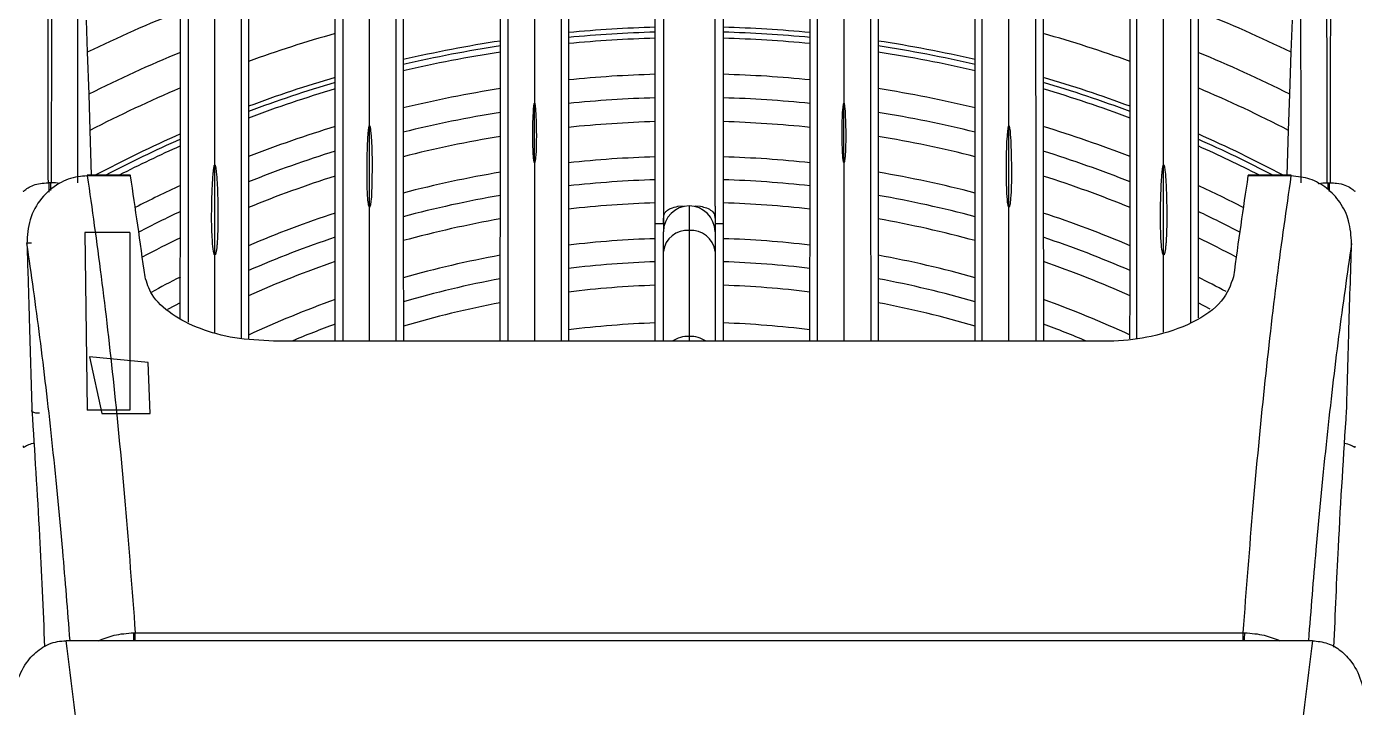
# Model space of a CAD drawing. Extents: x 9.3 to 87.2, y 0.6 to 68.8.
# Drawn here: x 79.536 to 82.111, y 27.793 to 29.113 of the extents above; entities that cross this region are included whole.
import ezdxf

# ---------------------------------------------------------------- set-up
doc = ezdxf.new("R2010")
doc.units = 0
doc.header["$MEASUREMENT"] = 0
doc.layers.add('OBJECT', color=7, linetype='CONTINUOUS')

msp = doc.modelspace()

# ---------------------------------------------------------------- linework, layer by layer
at = {"layer": 'OBJECT'}
for p, q in [((80.7709, 29.2322), (80.7709, 28.7645)), ((80.8709, 28.7645), (80.8709, 29.2322)), ((79.9659, 29.1914), (79.9659, 29.1131)), ((80.5865, 29.1836), (80.5865, 29.1014)), ((80.7548, 29.1117), (80.7547, 29.1936)), ((80.8871, 29.1936), (80.887, 29.1117)), ((81.0553, 29.1014), (81.0553, 29.1836)), ((81.6759, 29.1131), (81.6759, 29.1914)), ((80.1344, 29.0995), (80.1344, 29.1656)), ((80.4547, 29.0851), (80.4547, 29.1678)), ((81.1871, 29.1678), (81.1871, 29.0851)), ((81.5074, 29.1656), (81.5074, 29.0995)), ((79.6513, 29.1257), (79.6536, 29.0632)), ((79.8341, 29.063), (79.8341, 29.1429)), ((80.2662, 29.1329), (80.2662, 29.0489)), ((81.3756, 29.0489), (81.3756, 29.1329)), ((81.8077, 29.1429), (81.8077, 29.063)), ((81.9882, 29.0632), (81.9905, 29.1257)), ((79.9659, 29.1131), (79.9659, 29.0456)), ((80.1344, 29.0144), (80.1344, 29.0995)), ((80.5865, 29.1014), (80.5865, 29.0919)), ((80.7548, 29.1023), (80.7548, 29.1117)), ((80.7548, 29.0904), (80.7548, 29.1023)), ((80.887, 29.1117), (80.887, 29.1023)), ((80.887, 29.1023), (80.887, 29.0904)), ((81.0553, 29.0919), (81.0553, 29.1014)), ((81.5074, 29.0995), (81.5074, 29.0144)), ((81.6759, 29.0456), (81.6759, 29.1131)), ((80.4547, 29.0756), (80.4547, 29.0851)), ((80.4547, 29.0635), (80.4547, 29.0756)), ((80.5865, 29.0919), (80.5865, 29.0799)), ((80.5865, 29.0799), (80.5865, 29.0097)), ((80.7549, 29.0205), (80.7548, 29.0904)), ((80.887, 29.0904), (80.8869, 29.0205)), ((81.0553, 29.0799), (81.0553, 29.0919)), ((81.0553, 29.0097), (81.0553, 29.0799)), ((81.1871, 29.0851), (81.1871, 29.0756)), ((81.1871, 29.0756), (81.1871, 29.0635)), ((79.6536, 29.0632), (79.6563, 28.9819)), ((79.8341, 28.994), (79.8341, 29.063)), ((80.2662, 29.0489), (80.2662, 29.0393)), ((80.4547, 28.9928), (80.4547, 29.0635)), ((81.1871, 29.0635), (81.1871, 28.9928)), ((81.3756, 29.0393), (81.3756, 29.0489)), ((81.8077, 29.063), (81.8077, 28.994)), ((81.9854, 28.9819), (81.9882, 29.0632)), ((79.9659, 29.0456), (79.9659, 28.9584)), ((80.2662, 29.0393), (80.2662, 29.027)), ((80.2662, 29.027), (80.2662, 28.9552)), ((81.3756, 29.027), (81.3756, 29.0393)), ((81.3756, 28.9552), (81.3756, 29.027)), ((81.6759, 28.9584), (81.6759, 29.0456)), ((80.1344, 29.0046), (80.1344, 29.0144)), ((80.1344, 28.9921), (80.1344, 29.0046)), ((80.5865, 29.0097), (80.5865, 28.9639)), ((80.7549, 28.9749), (80.7549, 29.0205)), ((80.8869, 29.0205), (80.8869, 28.9749)), ((81.0553, 28.9639), (81.0553, 29.0097)), ((81.5074, 29.0144), (81.5074, 29.0046)), ((81.5074, 29.0046), (81.5074, 28.9921)), ((79.6563, 28.9819), (79.6586, 28.9116)), ((79.8341, 28.9049), (79.8341, 28.994)), ((80.1344, 28.9192), (80.1344, 28.9921)), ((80.4547, 28.9466), (80.4547, 28.9928)), ((80.7549, 28.9287), (80.7549, 28.9749)), ((80.8869, 28.9749), (80.8868, 28.9287)), ((81.1871, 28.9928), (81.1871, 28.9466)), ((81.5074, 28.9921), (81.5074, 28.9192)), ((81.8077, 28.994), (81.8077, 28.9049)), ((81.9831, 28.9116), (81.9854, 28.9819)), ((79.9659, 28.9584), (79.9659, 28.9484)), ((79.9659, 28.9484), (79.9659, 28.9356)), ((80.2662, 28.9552), (80.2662, 28.9082)), ((80.4547, 28.8998), (80.4547, 28.9466)), ((80.5209, 28.8494), (80.5209, 28.9647)), ((80.5865, 28.9639), (80.5865, 28.9175)), ((81.0553, 28.9175), (81.0553, 28.9639)), ((81.1209, 28.8494), (81.1209, 28.9647)), ((81.1871, 28.9466), (81.1871, 28.8998)), ((81.3756, 28.9082), (81.3756, 28.9552)), ((81.6759, 28.9484), (81.6759, 28.9584)), ((81.6759, 28.9356), (81.6759, 28.9484)), ((79.9659, 28.9356), (79.9659, 28.8608)), ((80.1344, 28.8715), (80.1344, 28.9192)), ((80.2009, 28.763), (80.2009, 28.9207)), ((80.755, 28.8604), (80.7549, 28.9287)), ((80.8868, 28.9287), (80.8868, 28.8604)), ((81.4409, 28.763), (81.4409, 28.9207)), ((81.5074, 28.9192), (81.5074, 28.8715)), ((81.6759, 28.8608), (81.6759, 28.9356)), ((79.6586, 28.9116), (79.6613, 28.8247)), ((79.8341, 28.8946), (79.8341, 28.9049)), ((79.8341, 28.8815), (79.8341, 28.8946)), ((80.2662, 28.9082), (80.2662, 28.8606)), ((80.4547, 28.8307), (80.4547, 28.8998)), ((80.5865, 28.9175), (80.5865, 28.8489)), ((81.0553, 28.8489), (81.0553, 28.9175)), ((81.1871, 28.8998), (81.1871, 28.8307)), ((81.3756, 28.8606), (81.3756, 28.9082)), ((81.8077, 28.9049), (81.8077, 28.8946)), ((81.8077, 28.8946), (81.8077, 28.8815)), ((81.9804, 28.8247), (81.9831, 28.9116)), ((79.8341, 28.8048), (79.8341, 28.8815)), ((80.1344, 28.8231), (80.1344, 28.8715)), ((81.5074, 28.8715), (81.5074, 28.8231)), ((81.8077, 28.8815), (81.8077, 28.8048)), ((79.9009, 28.6702), (79.9009, 28.8447)), ((79.9659, 28.8608), (79.9659, 28.8118)), ((80.2662, 28.8606), (80.2662, 28.7902)), ((80.5865, 28.8489), (80.5866, 28.8042)), ((80.755, 28.8159), (80.755, 28.8604)), ((80.8868, 28.8604), (80.8868, 28.8159)), ((81.0552, 28.8042), (81.0553, 28.8489)), ((81.3756, 28.7902), (81.3756, 28.8606)), ((81.6759, 28.8118), (81.6759, 28.8608)), ((81.7409, 28.6702), (81.7409, 28.8447)), ((79.737, 28.8247), (79.6535, 28.8247)), ((79.737, 28.8247), (79.6535, 28.8247)), ((79.6535, 28.8247), (79.6535, 28.8233)), ((79.7374, 28.8233), (79.6535, 28.8233)), ((80.1343, 28.7513), (80.1344, 28.8231)), ((80.4546, 28.7856), (80.4547, 28.8307)), ((80.755, 28.7712), (80.755, 28.8159)), ((80.8868, 28.8159), (80.8868, 28.7712)), ((81.1871, 28.8307), (81.1872, 28.7856)), ((81.5074, 28.8231), (81.5075, 28.7513)), ((81.9883, 28.8233), (81.9044, 28.8233)), ((81.9883, 28.8247), (81.9048, 28.8247)), ((81.9883, 28.8233), (81.9883, 28.8247)), ((79.5774, 28.81), (79.5792, 28.81)), ((79.5826, 28.81), (79.5792, 28.81)), ((79.5792, 28.81), (79.5792, 28.792)), ((79.5826, 28.81), (79.5844, 28.81)), ((79.5826, 28.795), (79.5826, 28.81)), ((79.8341, 28.7545), (79.8341, 28.8048)), ((79.9659, 28.8118), (79.9659, 28.762)), ((80.2662, 28.7902), (80.2663, 28.7443)), ((80.5866, 28.8042), (80.5866, 28.7591)), ((81.0552, 28.7591), (81.0552, 28.8042)), ((81.3755, 28.7443), (81.3756, 28.7902)), ((81.6759, 28.762), (81.6759, 28.8118)), ((81.8077, 28.8048), (81.8077, 28.7545)), ((82.0574, 28.81), (82.0592, 28.81)), ((82.0592, 28.81), (82.0626, 28.81)), ((82.0592, 28.81), (82.0592, 28.797)), ((82.0626, 28.81), (82.0644, 28.81)), ((82.0626, 28.7934), (82.0626, 28.81)), ((80.4546, 28.7401), (80.4546, 28.7856)), ((80.755, 28.7302), (80.755, 28.7712)), ((80.7709, 28.7645), (80.7709, 28.7302)), ((80.799, 28.7645), (80.8092, 28.7652)), ((80.8209, 28.7652), (80.8209, 28.7176)), ((80.8326, 28.7652), (80.8428, 28.7645)), ((80.8709, 28.7645), (80.8709, 28.7302)), ((80.8868, 28.7712), (80.8868, 28.7302)), ((81.1872, 28.7856), (81.1872, 28.7401)), ((79.8341, 28.7033), (79.8341, 28.7545)), ((79.9659, 28.762), (79.9659, 28.6882)), ((80.1343, 28.7045), (80.1343, 28.7513)), ((80.2663, 28.7443), (80.2663, 28.6979)), ((80.4545, 28.6695), (80.4546, 28.7401)), ((80.5866, 28.7591), (80.5867, 28.6892)), ((81.0551, 28.6892), (81.0552, 28.7591)), ((81.1872, 28.7401), (81.1873, 28.6695)), ((81.3755, 28.6979), (81.3755, 28.7443)), ((81.5075, 28.7513), (81.5075, 28.7045)), ((81.6758, 28.6882), (81.6759, 28.762)), ((81.8077, 28.7545), (81.8077, 28.7033)), ((79.7359, 28.714), (79.6485, 28.714)), ((79.6485, 28.714), (79.6534, 28.369)), ((79.7359, 28.714), (79.7359, 28.369)), ((80.755, 28.7017), (80.755, 28.7302)), ((80.7709, 28.7302), (80.755, 28.7302)), ((80.7709, 28.6771), (80.7709, 28.7152)), ((80.8209, 28.7176), (80.8209, 28.5122)), ((80.8868, 28.7302), (80.8709, 28.7302)), ((80.8709, 28.7152), (80.8709, 28.6771)), ((80.8868, 28.7302), (80.8868, 28.7017)), ((79.834, 28.6272), (79.8341, 28.7033)), ((79.9659, 28.6882), (79.966, 28.6398)), ((80.1342, 28.6572), (80.1343, 28.7045)), ((80.2663, 28.6979), (80.2664, 28.6259)), ((80.5867, 28.6892), (80.5868, 28.6442)), ((80.7549, 28.6569), (80.755, 28.7017)), ((80.8868, 28.7017), (80.8869, 28.6569)), ((81.055, 28.6442), (81.0551, 28.6892)), ((81.3754, 28.6259), (81.3755, 28.6979)), ((81.5075, 28.7045), (81.5076, 28.6572)), ((81.6758, 28.6398), (81.6758, 28.6882)), ((81.8077, 28.7033), (81.8078, 28.6272)), ((79.9009, 28.5198), (79.9009, 28.6702)), ((80.4544, 28.624), (80.4545, 28.6695)), ((80.7709, 28.503), (80.7709, 28.6771)), ((80.8709, 28.6771), (80.8709, 28.503)), ((81.1873, 28.6695), (81.1874, 28.624)), ((81.7409, 28.5204), (81.7409, 28.6702)), ((79.966, 28.6398), (79.9661, 28.591)), ((80.1341, 28.5835), (80.1342, 28.6572)), ((80.5868, 28.6442), (80.5868, 28.5983)), ((80.7549, 28.6113), (80.7549, 28.6569)), ((80.8869, 28.6569), (80.8869, 28.6113)), ((81.055, 28.5983), (81.055, 28.6442)), ((81.5076, 28.6572), (81.5077, 28.5835)), ((81.6757, 28.591), (81.6758, 28.6398)), ((79.8339, 28.5773), (79.834, 28.6272)), ((80.2664, 28.6259), (80.2665, 28.5793)), ((80.4544, 28.5776), (80.4544, 28.624)), ((80.7549, 28.5383), (80.7549, 28.6113)), ((80.8869, 28.6113), (80.8869, 28.5383)), ((81.1874, 28.624), (81.1874, 28.5776)), ((81.3753, 28.5793), (81.3754, 28.6259)), ((81.8078, 28.6272), (81.8078, 28.5773)), ((79.9661, 28.591), (79.9662, 28.5148)), ((80.1341, 28.5359), (80.1341, 28.5835)), ((80.5868, 28.5983), (80.5868, 28.5248)), ((81.055, 28.5248), (81.055, 28.5983)), ((81.5077, 28.5835), (81.5077, 28.5359)), ((81.6756, 28.5148), (81.6757, 28.591)), ((79.8339, 28.5473), (79.8339, 28.5773)), ((80.2665, 28.5793), (80.2665, 28.5318)), ((80.4544, 28.5033), (80.4544, 28.5776)), ((81.1874, 28.5776), (81.1874, 28.5033)), ((81.3753, 28.5318), (81.3753, 28.5793)), ((81.8078, 28.5773), (81.8079, 28.548)), ((81.8308, 28.5652), (81.8078, 28.5773)), ((80.1341, 28.503), (80.1341, 28.5359)), ((80.2665, 28.5318), (80.2665, 28.503)), ((80.7548, 28.503), (80.7549, 28.5383)), ((80.8869, 28.5383), (80.8869, 28.503)), ((81.3753, 28.503), (81.3753, 28.5318)), ((81.5077, 28.5359), (81.5077, 28.503)), ((79.9662, 28.5148), (79.9662, 28.5071)), ((80.5868, 28.5248), (80.5868, 28.503)), ((80.8209, 28.5122), (80.8209, 28.503)), ((81.055, 28.503), (81.055, 28.5248)), ((81.6756, 28.5072), (81.6756, 28.5148)), ((81.6269, 28.503), (80.0149, 28.503)), ((79.7714, 28.4618), (79.6579, 28.4728)), ((79.6579, 28.4728), (79.6819, 28.3627)), ((79.7758, 28.3627), (79.7714, 28.4618)), ((79.7359, 28.369), (79.6534, 28.369)), ((79.6819, 28.3627), (79.7758, 28.3627)), ((82.0295, 27.9221), (79.6123, 27.9221)), ((79.7436, 27.9375), (79.7466, 27.9376)), ((79.7466, 27.9376), (81.8951, 27.9376)), ((79.7466, 27.9221), (79.7466, 27.9376)), ((81.8951, 27.9376), (81.8982, 27.9375)), ((81.8951, 27.9221), (81.8951, 27.9376))]:
    msp.add_line(p, q, dxfattribs=at)
at = {"layer": 'OBJECT', "flags": 128}
for points in [[(79.5456, 28.6929), (79.5455, 28.6929), (79.5429, 28.6928), (79.5406, 28.6928), (79.5387, 28.6927), (79.5374, 28.6927), (79.5366, 28.6926), (79.5365, 28.6926)], [(79.8339, 28.5773), (79.8107, 28.5651), (79.8094, 28.5644)], [(79.7441, 27.9221), (79.744, 27.9235), (79.7439, 27.9268), (79.7438, 27.9299), (79.7437, 27.9327), (79.7436, 27.9353), (79.7436, 27.9375)], [(81.8977, 27.9221), (81.8978, 27.9235), (81.8979, 27.9268), (81.898, 27.9299), (81.8981, 27.9327), (81.8981, 27.9353), (81.8982, 27.9375)]]:
    msp.add_lwpolyline(points, dxfattribs=at)
at = {"layer": 'OBJECT'}
for centre, radius, start, end in [((80.8209, 26.6652), 3.435, 90.5004, 139.4488), ((80.8209, 26.6652), 3.42, 40.2566, 89.6649), ((80.8209, 26.6652), 2.667, 111.7164, 115.9568), ((80.8209, 26.6652), 2.667, 64.0432, 68.2836), ((80.8209, 26.6652), 2.5293, 105.749, 109.7574), ((80.8209, 26.6652), 2.4474, 91.5483, 95.4964), ((80.8209, 26.6652), 2.438, 91.554, 95.5177), ((80.8209, 26.6652), 2.4474, 84.5036, 88.4517), ((80.8209, 26.6652), 2.438, 84.4823, 88.446), ((80.8209, 26.6652), 2.5293, 70.2426, 74.251), ((80.8209, 26.6652), 2.4474, 98.6046, 103.1003), ((80.8209, 26.6652), 2.438, 98.638, 103.1517), ((80.8209, 26.6652), 2.4261, 91.5613, 95.5451), ((80.8209, 26.6652), 2.4261, 84.4549, 88.4387), ((80.8209, 26.6652), 2.4474, 76.8997, 81.3954), ((80.8209, 26.6652), 2.438, 76.8483, 81.362), ((80.8209, 26.6652), 2.5929, 112.3699, 116.6873), ((80.8209, 26.6652), 2.4261, 98.6808, 103.2179), ((80.8209, 26.6652), 2.4261, 76.7821, 81.3192), ((80.8209, 26.6652), 2.5929, 63.3127, 67.6301), ((80.8209, 26.6652), 2.4474, 106.29, 110.4473), ((80.8209, 26.6652), 2.438, 106.3545, 110.5297), ((80.8209, 26.6652), 2.3562, 91.6059, 95.71), ((80.8209, 26.6652), 2.3562, 84.29, 88.3941), ((80.8209, 26.6652), 2.4474, 69.5527, 73.71), ((80.8209, 26.6652), 2.438, 69.4703, 73.6455), ((80.8209, 26.6652), 2.5293, 112.9647, 117.356), ((80.8209, 26.6652), 2.4261, 106.4374, 110.6357), ((80.8209, 26.6652), 2.3562, 98.9401, 103.6171), ((80.8209, 26.6652), 2.3106, 91.6366, 95.8229), ((80.8209, 26.6652), 2.3106, 84.1771, 88.3634), ((80.8209, 26.6652), 2.3562, 76.3829, 81.0599), ((80.8209, 26.6652), 2.4261, 69.3643, 73.5626), ((80.8209, 26.6652), 2.5293, 62.644, 67.0353), ((80.8209, 26.6652), 2.3106, 99.1182, 103.8909), ((80.8209, 26.6652), 2.3106, 76.1091, 80.8818), ((80.8209, 26.6652), 2.3562, 106.939, 111.2767), ((80.8209, 26.6652), 2.2645, 91.6691, 95.9416), ((80.8209, 26.6652), 2.2645, 84.0584, 88.3309), ((80.8209, 26.6652), 2.3562, 68.7233, 73.061), ((80.8209, 26.6652), 2.4474, 113.7788, 118.0726), ((80.8209, 26.6652), 2.438, 113.8761, 117.6557), ((80.8209, 26.6652), 2.2645, 99.3063, 104.1796), ((80.8209, 26.6652), 2.2645, 75.8204, 80.6937), ((80.8209, 26.6652), 2.4474, 61.9274, 66.2212), ((80.8209, 26.6652), 2.438, 62.3443, 66.1239), ((80.8209, 26.6652), 2.4261, 114.0011, 117.1112), ((80.8209, 26.6652), 2.3106, 107.2838, 111.7175), ((80.8209, 26.6652), 2.3106, 68.2825, 72.7162), ((80.8209, 26.6652), 2.4261, 62.8888, 65.9989), ((80.8209, 26.6652), 2.1962, 91.72, 96.1258), ((80.8209, 26.6652), 2.1962, 83.8742, 88.28), ((80.8209, 26.6652), 2.2645, 107.6482, 112.1832), ((80.8209, 26.6652), 2.1962, 99.5992, 104.6287), ((80.8209, 26.6652), 2.1518, 91.7553, 96.2517), ((80.8209, 26.6652), 2.1518, 83.7483, 88.2447), ((80.8209, 26.6652), 2.1962, 75.3713, 80.4008), ((80.8209, 26.6652), 2.2645, 67.8168, 72.3518), ((80.8209, 26.6652), 2.3562, 114.7593, 117.1269), ((80.8209, 26.6652), 2.3562, 62.8731, 65.2407), ((80.8209, 26.6652), 2.1518, 99.8007, 104.9367), ((80.8209, 26.6652), 2.107, 91.7925, 96.3836), ((80.8209, 28.7152), 0.05, 90, 180), ((80.8209, 28.7152), 0.05, 0, 90), ((80.8209, 26.6652), 2.107, 83.6164, 88.2075), ((80.8209, 26.6652), 2.1518, 75.0633, 80.1993), ((80.8209, 26.6652), 2.3106, 115.2821, 117.514), ((80.8209, 26.6652), 2.1962, 108.2167, 112.9096), ((80.8209, 26.6652), 2.107, 100.0126, 105.2602), ((80.8209, 26.6652), 2.107, 74.7398, 79.9874), ((80.8209, 26.6652), 2.1962, 67.0904, 71.7833), ((80.8209, 26.6652), 2.3106, 62.486, 64.7179), ((80.8166, 28.6718), 0.046, 84.6256, 173.3565), ((80.8252, 28.6718), 0.046, 6.6442, 95.374), ((80.8209, 26.6652), 2.2645, 115.8358, 117.928), ((80.8209, 26.6652), 2.1518, 108.6081, 113.4095), ((80.8209, 26.6652), 2.0376, 91.8544, 96.5996), ((80.8209, 26.6652), 2.0376, 83.4004, 88.1456), ((80.8209, 26.6652), 2.1518, 66.5905, 71.3919), ((80.8209, 26.6652), 2.2645, 62.072, 64.1642), ((80.8209, 26.6652), 2.0376, 100.3602, 105.791), ((80.8209, 26.6652), 2.0376, 74.209, 79.6398), ((80.8209, 26.6652), 2.107, 109.0203, 113.9359), ((80.8209, 26.6652), 1.9928, 91.8971, 96.7473), ((80.8209, 26.6652), 1.9928, 83.2527, 88.1029), ((80.8209, 26.6652), 2.107, 66.0641, 70.9797), ((80.8209, 26.6652), 2.1962, 116.7025, 118.3721), ((80.8209, 26.6652), 1.9928, 100.5967, 106.1538), ((80.8209, 26.6652), 1.9472, 91.942, 96.9053), ((80.8209, 26.6652), 1.9472, 83.0947, 88.058), ((80.8209, 26.6652), 1.9928, 73.8462, 79.4033), ((80.8209, 26.6652), 2.1962, 61.7052, 63.2975), ((80.8209, 26.6652), 2.0376, 109.6978, 114.8024), ((80.8209, 26.6652), 2.0376, 65.1976, 70.3022), ((80.8209, 26.6652), 1.9472, 100.8481, 106.5418), ((80.8209, 26.6652), 1.9472, 73.4582, 79.1519), ((80.8209, 26.6652), 1.9928, 110.1603, 112.7483), ((80.8209, 26.6652), 1.8743, 92.0186, 97.1744), ((80.8209, 26.6652), 1.8743, 82.8256, 87.9814), ((80.8209, 26.6652), 1.9928, 67.2517, 69.8397), ((80.8201, 28.4521), 0.0602, 89.2101, 122.2149), ((80.8217, 28.4521), 0.0602, 57.7845, 90.7905)]:
    msp.add_arc(centre, radius, start, end, dxfattribs=at)
for centre, major_axis, ratio, start_param, end_param in [((79.737, 28.8097), (0, 0.015), 0.071002, 5.847245, 6.283185), ((79.4376, 19.7592), (0, 9.9993), 0.071002, 5.803045, 5.847245), ((82.2042, 19.7592), (0, 9.9993), 0.071002, 0.435941, 0.48014), ((81.9048, 28.8097), (0, 0.015), 0.071002, 0, 0.435941), ((78.9497, 20.0611), (0, 10.1198), 0.103972, 5.524599, 5.601947), ((82.6921, 20.0611), (0, 10.1198), 0.103972, 0.681238, 0.758586)]:
    msp.add_ellipse(centre, major_axis=major_axis, ratio=ratio, start_param=start_param, end_param=end_param, dxfattribs=at)
for points, knots in [([(80.4691, 30.0584), (80.4691, 29.9841), (80.4691, 29.838), (80.4691, 29.6099), (80.4691, 29.3768), (80.4691, 29.1317), (80.469, 28.8911), (80.469, 28.6814), (80.469, 28.5569), (80.469, 28.503)], [0, 0, 0, 0, 0.166777, 0.32772, 0.481123, 0.635353, 0.798328, 0.912558, 1, 1, 1, 1]), ([(80.5726, 30.0584), (80.5726, 29.9848), (80.5727, 29.8403), (80.5727, 29.6146), (80.5727, 29.3842), (80.5727, 29.1425), (80.5727, 28.9059), (80.5727, 28.6926), (80.5728, 28.5633), (80.5728, 28.503)], [0, 0, 0, 0, 0.1650206, 0.3243781, 0.476253, 0.6286356, 0.7893327, 0.9017602, 1, 1, 1, 1]), ([(81.0691, 30.0584), (81.0691, 29.9848), (81.0691, 29.8403), (81.0691, 29.6146), (81.0691, 29.3842), (81.0691, 29.1425), (81.069, 28.9059), (81.069, 28.6926), (81.069, 28.5633), (81.069, 28.503)], [0, 0, 0, 0, 0.165021, 0.324378, 0.476253, 0.628636, 0.789333, 0.90176, 1, 1, 1, 1]), ([(81.1726, 30.0584), (81.1726, 29.9841), (81.1727, 29.838), (81.1727, 29.6099), (81.1727, 29.3768), (81.1727, 29.1317), (81.1727, 28.8911), (81.1727, 28.6814), (81.1728, 28.5569), (81.1728, 28.503)], [0, 0, 0, 0, 0.1667765, 0.32772, 0.4811231, 0.6353529, 0.7983278, 0.9125577, 1, 1, 1, 1]), ([(80.1491, 30.0144), (80.1491, 29.9399), (80.1491, 29.7933), (80.1491, 29.5638), (80.1491, 29.3279), (80.149, 29.0789), (80.149, 28.844), (80.149, 28.6504), (80.149, 28.5469), (80.149, 28.503)], [0, 0, 0, 0, 0.1710544, 0.3368085, 0.4957888, 0.6561155, 0.8260799, 0.9262178, 1, 1, 1, 1]), ([(80.2528, 28.503), (80.2528, 28.5636), (80.2528, 28.7015), (80.2527, 28.8991), (80.2527, 29.1472), (80.2527, 29.4207), (80.2527, 29.7265), (80.2526, 29.9169), (80.2526, 30.0144)], [0, 0, 0, 0, 0.102205, 0.232613, 0.355354, 0.564233, 0.776811, 1, 1, 1, 1]), ([(81.389, 28.503), (81.389, 28.5636), (81.389, 28.7015), (81.389, 28.8991), (81.3891, 29.1472), (81.3891, 29.4207), (81.3891, 29.7265), (81.3891, 29.9169), (81.3891, 30.0144)], [0, 0, 0, 0, 0.102205, 0.232613, 0.355354, 0.564233, 0.776811, 1, 1, 1, 1]), ([(81.4926, 30.0144), (81.4926, 29.9384), (81.4927, 29.789), (81.4927, 29.5548), (81.4927, 29.3137), (81.4927, 29.092), (81.4927, 28.8833), (81.4928, 28.6984), (81.4928, 28.5672), (81.4928, 28.503)], [0, 0, 0, 0, 0.17433, 0.343066, 0.504971, 0.668861, 0.776842, 0.890846, 1, 1, 1, 1]), ([(79.8491, 29.9444), (79.8491, 29.8809), (79.8491, 29.755), (79.8491, 29.5577), (79.8491, 29.3544), (79.8491, 29.1398), (79.849, 28.9062), (79.849, 28.7033), (79.849, 28.5755), (79.849, 28.5396)], [0, 0, 0, 0, 0.1553309, 0.3085118, 0.4586568, 0.6091956, 0.7658026, 0.934139, 1, 1, 1, 1]), ([(79.9528, 28.5083), (79.9528, 28.5515), (79.9528, 28.6566), (79.9527, 28.8133), (79.9527, 29.0176), (79.9527, 29.2409), (79.9527, 29.487), (79.9527, 29.7212), (79.9526, 29.8695), (79.9526, 29.9444)], [0, 0, 0, 0, 0.077521, 0.188501, 0.293447, 0.471289, 0.644379, 0.820576, 1, 1, 1, 1]), ([(81.689, 28.5088), (81.689, 28.5724), (81.689, 28.7044), (81.689, 28.8924), (81.6891, 29.0716), (81.6891, 29.3106), (81.6891, 29.6083), (81.6891, 29.8313), (81.6891, 29.9444)], [0, 0, 0, 0, 0.114988, 0.238773, 0.35581, 0.468569, 0.73057, 1, 1, 1, 1]), ([(81.7926, 29.9444), (81.7926, 29.8726), (81.7927, 29.7302), (81.7927, 29.506), (81.7927, 29.2715), (81.7927, 29.0404), (81.7927, 28.8007), (81.7928, 28.6398), (81.7928, 28.5454), (81.7928, 28.5381)], [0, 0, 0, 0, 0.175325, 0.347705, 0.5168, 0.689321, 0.83244, 0.986885, 1, 1, 1, 1]), ([(80.5209, 29.2635), (80.5209, 29.21), (80.5209, 29.113), (80.5209, 29.0106), (80.5209, 28.9647)], [0, 0, 0, 0, 0.5516486, 1, 1, 1, 1]), ([(81.1209, 29.2635), (81.1209, 29.21), (81.1209, 29.113), (81.1209, 29.0106), (81.1209, 28.9647)], [0, 0, 0, 0, 0.5516486, 1, 1, 1, 1]), ([(79.5768, 29.2173), (79.5768, 29.2173), (79.5768, 29.1939), (79.577, 29.111), (79.5772, 28.9817), (79.5773, 28.8672), (79.5774, 28.81)], [0, 0, 0, 0, 0.000003, 0.217703, 0.608618, 1, 1, 1, 1]), ([(79.5844, 28.81), (79.5844, 28.8261), (79.5844, 28.9064), (79.5846, 29.043), (79.585, 29.1683), (79.585, 29.2173), (79.585, 29.2173)], [0, 0, 0, 0, 0.10881, 0.544285, 0.999997, 1, 1, 1, 1]), ([(79.6349, 29.2173), (79.6349, 29.2173), (79.6349, 29.2049), (79.6348, 29.1349), (79.6345, 29.0095), (79.6343, 28.8747), (79.6343, 28.81), (79.6343, 28.81)], [0, 0, 0, 0, 0.000003, 0.107059, 0.535369, 0.999998, 1, 1, 1, 1]), ([(82.0075, 28.81), (82.0075, 28.81), (82.0075, 28.8795), (82.0073, 28.9925), (82.0071, 29.122), (82.0069, 29.1884), (82.0069, 29.2173), (82.0069, 29.2173)], [0, 0, 0, 0, 0.000002, 0.499459, 0.749669, 0.999997, 1, 1, 1, 1]), ([(82.0568, 29.2173), (82.0568, 29.2173), (82.0568, 29.1939), (82.057, 29.111), (82.0572, 28.9817), (82.0573, 28.8672), (82.0574, 28.81)], [0, 0, 0, 0, 0.0000027, 0.2177034, 0.6086179, 1, 1, 1, 1]), ([(82.0644, 28.81), (82.0644, 28.8261), (82.0644, 28.9064), (82.0646, 29.043), (82.065, 29.1683), (82.065, 29.2173), (82.065, 29.2173)], [0, 0, 0, 0, 0.10881, 0.544285, 0.999997, 1, 1, 1, 1]), ([(79.9009, 28.8447), (79.9009, 28.9134), (79.9009, 29.0338), (79.9009, 29.1468), (79.9009, 29.1954)], [0, 0, 0, 0, 0.570137, 1, 1, 1, 1]), ([(80.2009, 28.9207), (80.2009, 28.9742), (80.2009, 29.0685), (80.2009, 29.1579), (80.2009, 29.1966)], [0, 0, 0, 0, 0.5678069, 1, 1, 1, 1]), ([(81.4409, 28.9207), (81.4409, 28.9742), (81.4409, 29.0685), (81.4409, 29.1579), (81.4409, 29.1966)], [0, 0, 0, 0, 0.5678069, 1, 1, 1, 1]), ([(81.7409, 28.8447), (81.7409, 28.9134), (81.7409, 29.0338), (81.7409, 29.1468), (81.7409, 29.1954)], [0, 0, 0, 0, 0.570137, 1, 1, 1, 1]), ([(80.5209, 28.8494), (80.5209, 28.8494), (80.5208, 28.8494), (80.5207, 28.8494), (80.5205, 28.8496), (80.5202, 28.8503), (80.5195, 28.8533), (80.5182, 28.8655), (80.5173, 28.8956), (80.5176, 28.9278), (80.519, 28.9529), (80.5196, 28.9603), (80.5203, 28.9634), (80.5205, 28.9643), (80.5207, 28.9646), (80.5208, 28.9647), (80.5208, 28.9647), (80.5209, 28.9647), (80.5209, 28.9647), (80.5209, 28.9647)], [0, 0, 0, 0, 0.000427, 0.00097, 0.001998, 0.005783, 0.020783, 0.080529, 0.31925, 0.796519, 0.915813, 0.975468, 0.990387, 0.997864, 0.998651, 0.999444, 0.999765, 0.999918, 1, 1, 1, 1]), ([(80.5209, 28.9647), (80.5209, 28.9647), (80.5209, 28.9647), (80.521, 28.9647), (80.5211, 28.9645), (80.5214, 28.964), (80.5219, 28.962), (80.5228, 28.9537), (80.5244, 28.9206), (80.525, 28.8855), (80.5227, 28.8559), (80.5219, 28.8515), (80.5215, 28.8502), (80.5213, 28.8497), (80.5211, 28.8495), (80.521, 28.8494), (80.5209, 28.8494), (80.5209, 28.8494), (80.5209, 28.8494)], [0, 0, 0, 0, 0.000288, 0.000648, 0.001343, 0.003956, 0.014316, 0.055593, 0.220531, 0.880359, 0.962813, 0.98343, 0.993746, 0.997008, 0.998644, 0.99947, 0.999883, 1, 1, 1, 1]), ([(81.1209, 28.8494), (81.1209, 28.8494), (81.1208, 28.8494), (81.1207, 28.8494), (81.1205, 28.8496), (81.1201, 28.8504), (81.1194, 28.8538), (81.118, 28.8675), (81.1174, 28.9013), (81.1169, 28.9352), (81.1198, 28.9593), (81.1199, 28.9633), (81.1207, 28.9646), (81.1208, 28.9647), (81.1208, 28.9647), (81.1209, 28.9647), (81.1209, 28.9647), (81.1209, 28.9647)], [0, 0, 0, 0, 0.000404, 0.000925, 0.001901, 0.006178, 0.023062, 0.090313, 0.359053, 0.89639, 0.963543, 0.997175, 0.998773, 0.99941, 0.999635, 0.99991, 1, 1, 1, 1]), ([(81.1209, 28.9647), (81.1209, 28.9647), (81.1209, 28.9647), (81.121, 28.9647), (81.1211, 28.9646), (81.1214, 28.9641), (81.1219, 28.962), (81.1228, 28.9537), (81.1244, 28.9206), (81.125, 28.8854), (81.1227, 28.8558), (81.1219, 28.8514), (81.1215, 28.8501), (81.1212, 28.8496), (81.1211, 28.8494), (81.121, 28.8494), (81.1209, 28.8494), (81.1209, 28.8494), (81.1209, 28.8494)], [0, 0, 0, 0, 0.000253, 0.000582, 0.001195, 0.003824, 0.014206, 0.055547, 0.220735, 0.881572, 0.964154, 0.984801, 0.995139, 0.997727, 0.999028, 0.999567, 0.99982, 1, 1, 1, 1]), ([(80.2009, 28.763), (80.2009, 28.763), (80.2008, 28.763), (80.2006, 28.7631), (80.2003, 28.7634), (80.1997, 28.7647), (80.1985, 28.7701), (80.1964, 28.7922), (80.1958, 28.8297), (80.1965, 28.8712), (80.1979, 28.9), (80.199, 28.9133), (80.1999, 28.9186), (80.2003, 28.92), (80.2005, 28.9204), (80.2007, 28.9206), (80.2008, 28.9207), (80.2008, 28.9207), (80.2009, 28.9207), (80.2009, 28.9207), (80.2009, 28.9207)], [0, 0, 0, 0, 0.000482, 0.00111, 0.002276, 0.007285, 0.027059, 0.105814, 0.420513, 0.735029, 0.89228, 0.970915, 0.99058, 0.995498, 0.997961, 0.999198, 0.999585, 0.999858, 0.999986, 1, 1, 1, 1]), ([(80.2009, 28.9207), (80.2009, 28.9207), (80.2009, 28.9207), (80.2009, 28.9207), (80.201, 28.9207), (80.2011, 28.9206), (80.2013, 28.9203), (80.2018, 28.9191), (80.2023, 28.9162), (80.206, 28.8842), (80.206, 28.8378), (80.2052, 28.7891), (80.2032, 28.7694), (80.202, 28.7646), (80.2014, 28.7634), (80.2012, 28.7631), (80.201, 28.763), (80.2009, 28.763), (80.2009, 28.763)], [0, 0, 0, 0, 0.000019, 0.000279, 0.000481, 0.001037, 0.002142, 0.006556, 0.024175, 0.059391, 0.622996, 0.904875, 0.975423, 0.993138, 0.997605, 0.998837, 0.999489, 1, 1, 1, 1]), ([(81.4409, 28.763), (81.4409, 28.763), (81.4408, 28.763), (81.4406, 28.7631), (81.4403, 28.7634), (81.4397, 28.7646), (81.4386, 28.7694), (81.4366, 28.7891), (81.4358, 28.8378), (81.4357, 28.8842), (81.4395, 28.9162), (81.44, 28.9191), (81.4405, 28.9203), (81.4407, 28.9206), (81.4408, 28.9207), (81.4408, 28.9207), (81.4409, 28.9207), (81.4409, 28.9207), (81.4409, 28.9207)], [0, 0, 0, 0, 0.000513, 0.001164, 0.002396, 0.006863, 0.024578, 0.095126, 0.377004, 0.940608, 0.975824, 0.993443, 0.997857, 0.998962, 0.999517, 0.999719, 0.99998, 1, 1, 1, 1]), ([(81.4409, 28.9207), (81.4409, 28.9207), (81.4409, 28.9207), (81.4409, 28.9207), (81.441, 28.9207), (81.4411, 28.9206), (81.4412, 28.9204), (81.4414, 28.92), (81.4419, 28.9186), (81.4428, 28.9133), (81.4439, 28.9), (81.4453, 28.8712), (81.446, 28.8297), (81.4454, 28.7922), (81.4433, 28.7701), (81.4421, 28.7647), (81.4415, 28.7634), (81.4411, 28.7631), (81.441, 28.763), (81.4409, 28.763), (81.4409, 28.763)], [0, 0, 0, 0, 0.000012, 0.000139, 0.000413, 0.0008, 0.002038, 0.004501, 0.009419, 0.029084, 0.107719, 0.26497, 0.579487, 0.894186, 0.972942, 0.992717, 0.997725, 0.998892, 0.999519, 1, 1, 1, 1]), ([(79.9009, 28.6702), (79.9008, 28.6702), (79.9007, 28.6703), (79.9005, 28.6704), (79.9, 28.6708), (79.8991, 28.673), (79.8972, 28.6817), (79.8944, 28.7172), (79.8945, 28.7583), (79.8958, 28.7974), (79.8966, 28.8131), (79.8973, 28.8236), (79.898, 28.8306), (79.8985, 28.8353), (79.8989, 28.8385), (79.8993, 28.8406), (79.8996, 28.842), (79.8998, 28.8429), (79.9, 28.8436), (79.9002, 28.844), (79.9004, 28.8443), (79.9005, 28.8445), (79.9006, 28.8446), (79.9007, 28.8447), (79.9008, 28.8447), (79.9009, 28.8447), (79.9009, 28.8447)], [0, 0, 0, 0, 0.000685, 0.001564, 0.003213, 0.010493, 0.039238, 0.153737, 0.611335, 0.73946, 0.825268, 0.882734, 0.921227, 0.947018, 0.964309, 0.975911, 0.983708, 0.988957, 0.992503, 0.99491, 0.996555, 0.997693, 0.998895, 0.999376, 0.999777, 1, 1, 1, 1]), ([(79.9009, 28.8447), (79.9009, 28.8447), (79.901, 28.8447), (79.9011, 28.8446), (79.9014, 28.8444), (79.9019, 28.8433), (79.9029, 28.8389), (79.9049, 28.8211), (79.9063, 28.791), (79.9071, 28.7553), (79.9069, 28.7272), (79.9063, 28.7084), (79.9056, 28.6957), (79.9049, 28.6872), (79.9043, 28.6816), (79.9037, 28.6778), (79.9032, 28.6752), (79.9028, 28.6735), (79.9024, 28.6723), (79.9021, 28.6716), (79.9018, 28.6711), (79.9016, 28.6707), (79.9014, 28.6704), (79.9012, 28.6703), (79.901, 28.6702), (79.9009, 28.6702), (79.9009, 28.6702)], [0, 0, 0, 0, 0.0004099, 0.0009215, 0.0019078, 0.0056321, 0.0203966, 0.079215, 0.314257, 0.5400191, 0.6912345, 0.7925562, 0.8604771, 0.9060342, 0.9366125, 0.9571568, 0.9709814, 0.980303, 0.9866087, 0.9908967, 0.9938318, 0.9958665, 0.9980236, 0.9988884, 0.9996064, 1, 1, 1, 1]), ([(80.5209, 28.8494), (80.5209, 28.7775), (80.5209, 28.6667), (80.5209, 28.5456), (80.5209, 28.503)], [0, 0, 0, 0, 0.647788, 1, 1, 1, 1]), ([(81.1209, 28.8494), (81.1209, 28.7775), (81.1209, 28.6667), (81.1209, 28.5456), (81.1209, 28.503)], [0, 0, 0, 0, 0.647788, 1, 1, 1, 1]), ([(81.7409, 28.6702), (81.7408, 28.6702), (81.7407, 28.6702), (81.7405, 28.6704), (81.74, 28.6708), (81.7391, 28.6728), (81.7373, 28.681), (81.7345, 28.7142), (81.7345, 28.7538), (81.7356, 28.7925), (81.7364, 28.8099), (81.7372, 28.8215), (81.7378, 28.8292), (81.7384, 28.8344), (81.7388, 28.8378), (81.7392, 28.8401), (81.7395, 28.8417), (81.7398, 28.8427), (81.74, 28.8434), (81.7402, 28.8439), (81.7403, 28.8442), (81.7405, 28.8444), (81.7406, 28.8446), (81.7407, 28.8447), (81.7408, 28.8447), (81.7409, 28.8447), (81.7409, 28.8447)], [0, 0, 0, 0, 0.000658, 0.001513, 0.003102, 0.009913, 0.036809, 0.143917, 0.571944, 0.713076, 0.807599, 0.870901, 0.913299, 0.941705, 0.960746, 0.97352, 0.982099, 0.987873, 0.991769, 0.99441, 0.996212, 0.997455, 0.998733, 0.999253, 0.999696, 1, 1, 1, 1]), ([(81.7409, 28.8447), (81.7409, 28.8447), (81.741, 28.8447), (81.7411, 28.8446), (81.7414, 28.8444), (81.7419, 28.8433), (81.7429, 28.839), (81.7449, 28.8213), (81.7463, 28.7912), (81.7471, 28.7555), (81.7469, 28.7274), (81.7463, 28.7085), (81.7456, 28.6958), (81.7449, 28.6873), (81.7443, 28.6816), (81.7437, 28.6778), (81.7432, 28.6752), (81.7428, 28.6735), (81.7424, 28.6723), (81.7421, 28.6716), (81.7418, 28.6711), (81.7416, 28.6707), (81.7414, 28.6704), (81.7412, 28.6703), (81.741, 28.6702), (81.7409, 28.6702), (81.7409, 28.6702)], [0, 0, 0, 0, 0.000356, 0.000824, 0.001692, 0.005417, 0.020123, 0.078685, 0.312698, 0.538974, 0.690535, 0.792087, 0.860163, 0.905823, 0.93647, 0.957062, 0.970917, 0.980259, 0.986579, 0.990876, 0.993818, 0.995856, 0.998017, 0.998883, 0.999604, 1, 1, 1, 1]), ([(79.6535, 28.8233), (79.6475, 28.823), (79.6284, 28.822), (79.5957, 28.8099), (79.5623, 28.7809), (79.5396, 28.7395), (79.5375, 28.7082), (79.5365, 28.6926)], [0, 0, 0, 0, 0.091884, 0.295307, 0.520559, 0.761318, 1, 1, 1, 1]), ([(79.6535, 28.8233), (79.6475, 28.823), (79.6284, 28.822), (79.5957, 28.8099), (79.5623, 28.7809), (79.5396, 28.7395), (79.5375, 28.7082), (79.5365, 28.6926)], [0, 0, 0, 0, 0.091884, 0.295307, 0.520559, 0.761318, 1, 1, 1, 1]), ([(79.6535, 28.8233), (79.6627, 28.7596), (79.681, 28.6321), (79.7054, 28.4181), (79.7275, 28.1888), (79.7403, 28.0213), (79.7466, 27.9376)], [0, 0, 0, 0, 0.249005, 0.49801, 0.749005, 1, 1, 1, 1]), ([(81.8951, 27.9376), (81.9015, 28.0207), (81.9141, 28.1869), (81.9362, 28.4157), (81.9606, 28.6306), (81.9791, 28.759), (81.9883, 28.8233)], [0, 0, 0, 0, 0.2490046, 0.498009, 0.7490044, 1, 1, 1, 1]), ([(82.1053, 28.6926), (82.1044, 28.7073), (82.1027, 28.7355), (82.0845, 28.7727), (82.0583, 28.8007), (82.0253, 28.8196), (82.0006, 28.822), (81.9883, 28.8233)], [0, 0, 0, 0, 0.225227, 0.430495, 0.622122, 0.810754, 1, 1, 1, 1]), ([(79.5292, 28.7946), (79.5292, 28.7945), (79.5293, 28.7937), (79.5298, 28.7933), (79.532, 28.7952), (79.5377, 28.8004), (79.5488, 28.8058), (79.5622, 28.8095), (79.5724, 28.8098), (79.5774, 28.81)], [0, 0, 0, 0, 0.018055, 0.08366, 0.166712, 0.400673, 0.60775, 0.803655, 1, 1, 1, 1]), ([(79.5995, 28.8089), (79.5994, 28.8089), (79.595, 28.8101), (79.5896, 28.81), (79.5844, 28.81)], [0, 0, 0, 0, 0.0235831, 1, 1, 1, 1]), ([(82.0404, 28.8084), (82.0411, 28.8086), (82.0461, 28.81), (82.0522, 28.81), (82.0574, 28.81)], [0, 0, 0, 0, 0.139704, 1, 1, 1, 1]), ([(82.0644, 28.81), (82.0684, 28.8099), (82.0786, 28.8097), (82.0929, 28.806), (82.1043, 28.8002), (82.1099, 28.7952), (82.1122, 28.793), (82.1124, 28.7941), (82.1126, 28.7946)], [0, 0, 0, 0, 0.158488, 0.39541, 0.621022, 0.826457, 0.925172, 1, 1, 1, 1]), ([(80.7709, 28.7302), (80.771, 28.7345), (80.7711, 28.7412), (80.7721, 28.75), (80.777, 28.7561), (80.7858, 28.7616), (80.7941, 28.7634), (80.799, 28.7645)], [0, 0, 0, 0, 0.287042, 0.445472, 0.573359, 0.744507, 1, 1, 1, 1]), ([(80.8428, 28.7645), (80.8468, 28.7636), (80.855, 28.762), (80.8634, 28.7571), (80.8683, 28.7519), (80.8713, 28.7433), (80.8711, 28.7358), (80.8709, 28.7302)], [0, 0, 0, 0, 0.208902, 0.419117, 0.512098, 0.628577, 1, 1, 1, 1]), ([(80.2009, 28.503), (80.2009, 28.5321), (80.2009, 28.6227), (80.2009, 28.7063), (80.2009, 28.763)], [0, 0, 0, 0, 0.321069, 1, 1, 1, 1]), ([(81.4409, 28.503), (81.4409, 28.5321), (81.4409, 28.6227), (81.4409, 28.7063), (81.4409, 28.763)], [0, 0, 0, 0, 0.321069, 1, 1, 1, 1]), ([(80.7709, 28.7302), (80.7709, 28.7274), (80.7709, 28.7224), (80.7709, 28.7174), (80.7709, 28.7152)], [0, 0, 0, 0, 0.560019, 1, 1, 1, 1]), ([(80.8709, 28.7302), (80.8709, 28.7274), (80.8709, 28.7224), (80.8709, 28.7174), (80.8709, 28.7152)], [0, 0, 0, 0, 0.560019, 1, 1, 1, 1]), ([(79.5365, 28.6926), (79.5368, 28.6826), (79.5384, 28.6327), (79.5417, 28.5245), (79.5445, 28.4263), (79.5461, 28.3682)], [0, 0, 0, 0, 0.09242, 0.462099, 1, 1, 1, 1]), ([(79.5365, 28.6926), (79.5368, 28.6826), (79.5384, 28.6327), (79.5417, 28.5245), (79.5445, 28.4263), (79.5461, 28.3682)], [0, 0, 0, 0, 0.09242, 0.462099, 1, 1, 1, 1]), ([(79.6202, 27.9221), (79.6156, 27.9808), (79.6048, 28.1175), (79.5853, 28.3133), (79.5623, 28.5134), (79.5451, 28.6329), (79.5365, 28.6926)], [0, 0, 0, 0, 0.202149, 0.470679, 0.735103, 1, 1, 1, 1]), ([(82.1053, 28.6926), (82.0968, 28.6334), (82.0797, 28.5149), (82.0567, 28.3156), (82.0372, 28.1194), (82.0263, 27.9815), (82.0216, 27.9221)], [0, 0, 0, 0, 0.262436, 0.525335, 0.795369, 1, 1, 1, 1]), ([(82.0957, 28.3682), (82.096, 28.3782), (82.0973, 28.4281), (82.1004, 28.5363), (82.1035, 28.6345), (82.1053, 28.6926)], [0, 0, 0, 0, 0.09242, 0.4621, 1, 1, 1, 1]), ([(80.0149, 28.503), (79.9894, 28.5043), (79.9383, 28.5068), (79.8695, 28.5263), (79.8133, 28.5554), (79.7762, 28.5908), (79.7689, 28.6163), (79.7655, 28.6279)], [0, 0, 0, 0, 0.1919317, 0.3834842, 0.5849379, 0.8105069, 1, 1, 1, 1]), ([(81.8762, 28.6279), (81.8707, 28.6118), (81.8597, 28.5796), (81.8018, 28.5379), (81.7258, 28.5114), (81.6634, 28.5034), (81.6327, 28.503), (81.6269, 28.503)], [0, 0, 0, 0, 0.262101, 0.524826, 0.767522, 0.956173, 1, 1, 1, 1]), ([(79.5608, 28.3632), (79.5591, 28.3632), (79.5559, 28.3632), (79.5517, 28.3639), (79.5483, 28.365), (79.5464, 28.3665), (79.546, 28.3676), (79.5461, 28.3681), (79.5461, 28.3682)], [0, 0, 0, 0, 0.195976, 0.391807, 0.59221, 0.803669, 0.992146, 1, 1, 1, 1]), ([(79.5461, 28.3682), (79.5512, 28.2887), (79.5607, 28.1441), (79.5676, 27.9827), (79.5708, 27.91)], [0, 0, 0, 0, 0.549269, 1, 1, 1, 1]), ([(82.0712, 27.9098), (82.0739, 27.9751), (82.0807, 28.1374), (82.0901, 28.2818), (82.0957, 28.3682)], [0, 0, 0, 0, 0.402134, 1, 1, 1, 1]), ([(79.5292, 28.2997), (79.5293, 28.299), (79.5293, 28.2977), (79.5299, 28.2972), (79.5316, 28.298), (79.5371, 28.3014), (79.5443, 28.3043), (79.5495, 28.3051), (79.5499, 28.3051)], [0, 0, 0, 0, 0.074066, 0.150652, 0.24747, 0.61964, 0.973452, 1, 1, 1, 1]), ([(82.0919, 28.3051), (82.0959, 28.3041), (82.104, 28.302), (82.1098, 28.2984), (82.1119, 28.2969), (82.1125, 28.2977), (82.1125, 28.299), (82.1126, 28.2996)], [0, 0, 0, 0, 0.335394, 0.696384, 0.865145, 0.932536, 1, 1, 1, 1]), ([(79.5099, 27.7946), (79.5117, 27.8118), (79.5149, 27.8433), (79.5355, 27.8823), (79.5626, 27.9087), (79.5897, 27.9207), (79.6068, 27.9217), (79.6123, 27.9221)], [0, 0, 0, 0, 0.284536, 0.52387, 0.715594, 0.908516, 1, 1, 1, 1]), ([(79.6753, 27.9221), (79.6852, 27.926), (79.7057, 27.9344), (79.7306, 27.9364), (79.7436, 27.9375)], [0, 0, 0, 0, 0.47773, 1, 1, 1, 1]), ([(81.8982, 27.9375), (81.9112, 27.9364), (81.936, 27.9344), (81.9566, 27.926), (81.9665, 27.9221)], [0, 0, 0, 0, 0.5222738, 1, 1, 1, 1]), ([(82.0295, 27.9221), (82.0394, 27.921), (82.0593, 27.919), (82.0858, 27.9031), (82.1099, 27.877), (82.1276, 27.8396), (82.1305, 27.8095), (82.1318, 27.7946)], [0, 0, 0, 0, 0.164475, 0.328632, 0.500073, 0.752161, 1, 1, 1, 1])]:
    msp.add_open_spline(points, degree=3, knots=knots, dxfattribs=at)

doc.saveas('drawing.dxf')
